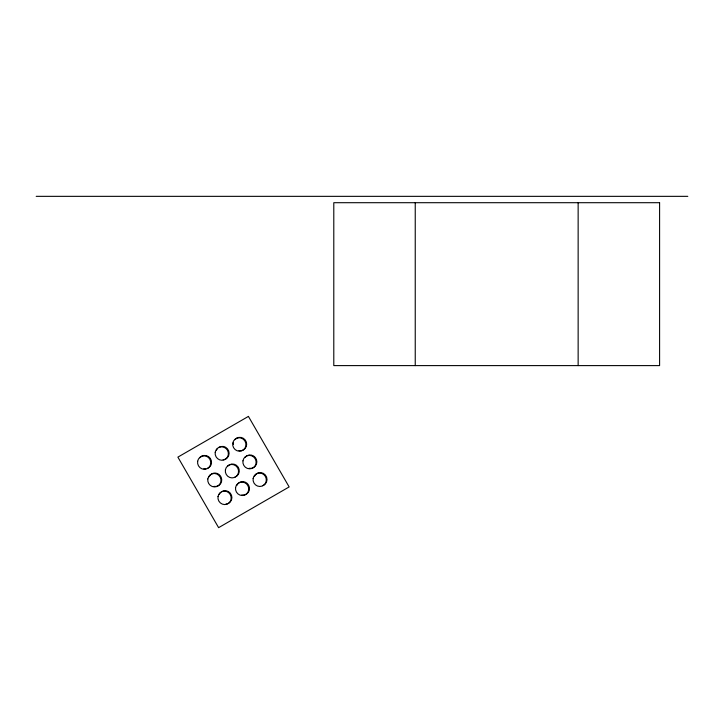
<?xml version="1.0" encoding="UTF-8"?>
<svg xmlns="http://www.w3.org/2000/svg" width="724" height="724" viewBox="0 0 724 724"><rect width="100%" height="100%" fill="white"/><g stroke="black" fill="none" stroke-linecap="round" stroke-linejoin="round"><path stroke-width="1.09" d="M36.2 196.34L687.8 196.34M578.141 202.702L578.141 365.602M415.241 202.702L415.241 365.602M254.359 476.383A6.788 6.588 60 0 1 265.246 474.854A6.788 6.588 60 0 1 262.731 485.695M209.046 476.844A6.788 6.588 60 0 1 217.3 473.496A6.788 6.588 60 0 1 221.517 481.632A6.788 6.588 60 0 1 214.005 486.401M227.526 466.328A6.788 6.588 60 0 1 238.051 466.962A6.788 6.588 60 0 1 234.992 477.107M245.092 457.278A6.788 6.588 60 0 1 256.432 459.496A6.788 6.588 60 0 1 249.128 468.31M218.612 447.532A6.788 6.588 60 0 1 228.684 450.907A6.788 6.588 60 0 1 223.119 459.831M216.431 450.165A6.788 6.588 60 0 1 217.345 448.699M221.408 491.84A6.788 6.588 60 0 1 231.481 495.216A6.788 6.588 60 0 1 225.924 504.139M219.227 494.483A6.788 6.588 60 0 1 220.141 493.008M236.793 485.433A6.788 6.588 60 0 1 245.038 482.084A6.788 6.588 60 0 1 249.264 490.22A6.788 6.588 60 0 1 241.753 494.99M205.562 468.871A6.788 6.588 60 0 1 203.824 468.772M199.779 457.74A6.788 6.588 60 0 1 210.304 458.373A6.788 6.588 60 0 1 207.245 468.519M234.911 439.649A6.788 6.588 60 0 1 246.251 441.857A6.788 6.588 60 0 1 238.947 450.672M233.436 444.545A6.788 6.588 60 0 1 233.49 442.789M248.423 416.4L177.887 457.125L218.612 527.66L289.148 486.935L248.423 416.4M659.591 202.702L333.791 202.702L333.791 365.602L659.591 365.602L659.591 202.702M253.138 478.464A6.788 6.588 60 0 0 262.016 486.112A6.788 6.588 60 0 0 263.898 474.645A6.788 6.588 60 0 0 253.138 478.464M207.833 478.926A6.788 6.588 60 0 0 216.711 486.564A6.788 6.588 60 0 0 218.594 475.107A6.788 6.588 60 0 0 207.833 478.926M225.399 469.876A6.788 6.588 60 0 0 234.277 477.523A6.788 6.588 60 0 0 236.151 466.066A6.788 6.588 60 0 0 225.399 469.876M242.956 460.835A6.788 6.588 60 0 0 251.834 468.473A6.788 6.588 60 0 0 253.717 457.016A6.788 6.588 60 0 0 242.956 460.835M215.218 452.247A6.788 6.588 60 0 0 224.096 459.885A6.788 6.588 60 0 0 225.969 448.428A6.788 6.588 60 0 0 215.218 452.247M218.014 496.555A6.788 6.588 60 0 0 226.893 504.203A6.788 6.588 60 0 0 228.775 492.745A6.788 6.588 60 0 0 218.014 496.555M235.581 487.514A6.788 6.588 60 0 0 244.459 495.153A6.788 6.588 60 0 0 246.332 483.695A6.788 6.588 60 0 0 235.581 487.514M197.652 461.288A6.788 6.588 60 0 0 206.53 468.935A6.788 6.588 60 0 0 208.412 457.478A6.788 6.588 60 0 0 197.652 461.288M232.775 443.197A6.788 6.588 60 0 0 241.653 450.835A6.788 6.588 60 0 0 243.536 439.377A6.788 6.588 60 0 0 232.775 443.197"/></g></svg>
